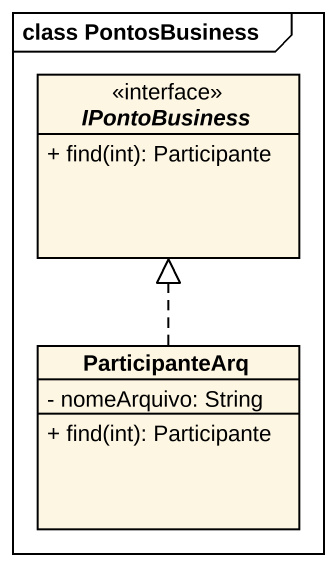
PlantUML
@startuml
mainframe class PontosBusiness
hide circle
hide empty members
skinparam classAttributeIconSize 0
interface IPontoBusiness <<interface>> {
  + find(int): Participante
}
class ParticipanteArq {
  - nomeArquivo: String
  + find(int): Participante
}
ParticipanteArq .up.|> IPontoBusiness
@enduml
